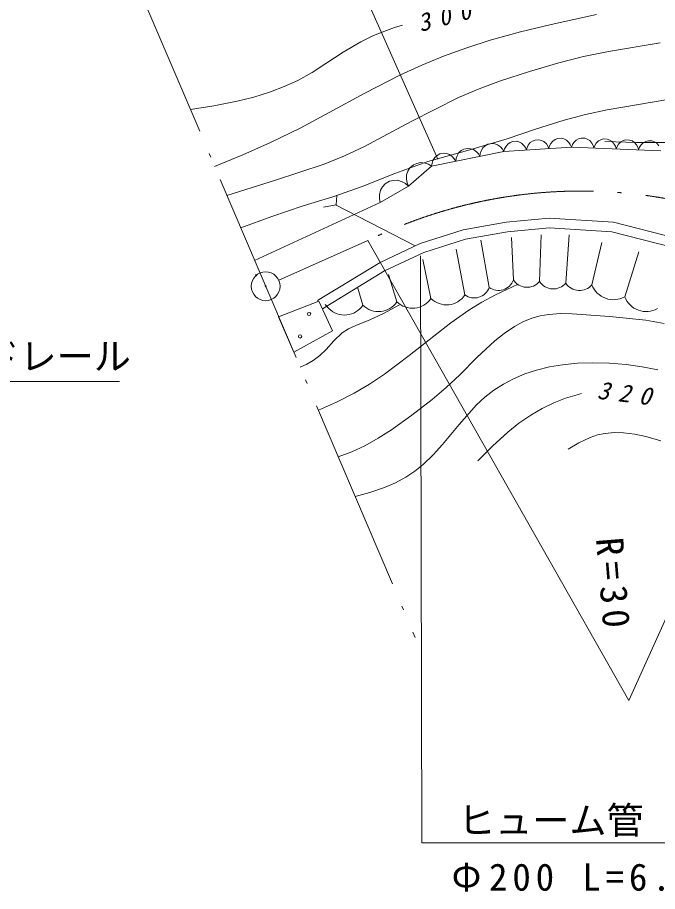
# Model space of a CAD drawing. Units: millimetres, scale not verified. Extents: x -625 to 692600, y -625 to 365855.
# Drawn here: x 366622 to 406301, y 250237 to 304425 of the extents above; entities that cross this region are included whole.
import ezdxf
from ezdxf.enums import TextEntityAlignment as Align

# ---------------------------------------------------------------- set-up
doc = ezdxf.new("R2010")
doc.units = ezdxf.units.MM
doc.header["$LTSCALE"] = 1000
doc.linetypes.add('DASHED', pattern=[7.5, 6, -1.5])
doc.linetypes.add('LONG_DASHED_DOTTED', pattern=[15.25, 12, -1.5, 0.25, -1.5])
doc.layers.add('S-SUV', color=7, linetype='Continuous', lineweight=13)
doc.styles.add('ＭＳ ゴシック', font='')
doc.styles.get('ＭＳ ゴシック').set_extended_font_data('MS Gothic')

msp = doc.modelspace()

# ---------------------------------------------------------------- linework, layer by layer
at = {"layer": 'S-SUV'}
for p, q in [((385078, 312746), (392677, 295648)), ((399712, 303991), (402519, 304619)), ((388686, 303298), (389498, 303624)), ((389498, 303624), (389988, 303795)), ((389988, 303795), (390483, 303954)), ((395933, 303013), (397810, 303530)), ((397810, 303530), (399712, 303991)), ((386812, 302272), (387908, 302922)), ((387908, 302922), (388686, 303298)), ((394475, 302549), (395933, 303013)), ((393036, 302027), (394475, 302549)), ((403255, 302325), (406460, 302853)), ((385743, 301568), (386812, 302272)), ((391684, 301474), (393036, 302027)), ((400181, 301608), (401711, 301996)), ((401711, 301996), (403255, 302325)), ((384882, 301020), (385743, 301568)), ((390368, 300870), (391684, 301474)), ((398365, 301081), (400181, 301608)), ((383993, 300524), (384882, 301020)), ((388148, 299730), (390368, 300870)), ((396574, 300499), (398365, 301081)), ((383159, 300140), (383993, 300524)), ((395250, 300009), (396574, 300499)), ((381275, 299491), (382309, 299815)), ((382309, 299815), (383159, 300140)), ((385954, 298536), (388148, 299730)), ((393960, 299468), (395250, 300009)), ((378792, 298940), (380234, 299227)), ((380234, 299227), (381275, 299491)), ((391030, 297979), (393960, 299468)), ((403179, 298698), (406951, 299343)), ((377345, 298713), (378792, 298940)), ((401834, 298405), (403179, 298698)), ((384144, 297572), (385954, 298536)), ((398740, 297506), (400513, 298055)), ((400513, 298055), (401834, 298405)), ((382318, 296667), (384144, 297572)), ((388126, 296435), (391030, 297979)), ((396985, 296900), (398740, 297506)), ((380594, 295901), (382318, 296667)), ((386887, 295854), (388126, 296435)), ((394527, 296168), (396985, 296900)), ((395625, 296473), (395478, 296350)), ((395789, 296564), (395625, 296473)), ((396020, 296611), (395789, 296564)), ((396207, 296590), (396020, 296611)), ((396390, 296533), (396207, 296590)), ((396568, 296398), (396390, 296533)), ((396894, 296415), (396823, 296274)), ((397019, 296578), (396894, 296415)), ((397167, 296672), (397019, 296578)), ((397327, 296735), (397167, 296672)), ((397543, 296749), (397327, 296735)), ((397711, 296708), (397543, 296749)), ((397869, 296635), (397711, 296708)), ((398016, 296490), (397869, 296635)), ((398108, 296360), (398016, 296490)), ((398287, 296509), (398216, 296367)), ((398413, 296671), (398287, 296509)), ((398561, 296765), (398413, 296671)), ((398721, 296828), (398561, 296765)), ((398937, 296843), (398721, 296828)), ((399104, 296802), (398937, 296843)), ((399263, 296728), (399104, 296802)), ((399409, 296584), (399263, 296728)), ((399502, 296454), (399409, 296584)), ((399565, 296297), (399502, 296454)), ((399610, 296461), (399565, 296297)), ((399681, 296602), (399610, 296461)), ((399807, 296765), (399681, 296602)), ((399954, 296859), (399807, 296765)), ((400115, 296922), (399954, 296859)), ((400331, 296936), (400115, 296922)), ((400498, 296895), (400331, 296936)), ((400657, 296822), (400498, 296895)), ((400803, 296678), (400657, 296822)), ((400896, 296547), (400803, 296678)), ((400959, 296391), (400896, 296547)), ((401021, 296548), (400959, 296391)), ((401106, 296680), (401021, 296548)), ((401248, 296828), (401106, 296680)), ((401404, 296905), (401248, 296828)), ((401569, 296950), (401404, 296905)), ((401785, 296942), (401569, 296950)), ((401946, 296883), (401785, 296942)), ((402095, 296793), (401946, 296883)), ((402224, 296635), (402095, 296793)), ((402302, 296496), (402224, 296635)), ((402348, 296334), (402302, 296496)), ((402410, 296492), (402348, 296334)), ((402495, 296624), (402410, 296492)), ((402637, 296771), (402495, 296624)), ((402793, 296849), (402637, 296771)), ((402958, 296894), (402793, 296849)), ((403174, 296885), (402958, 296894)), ((403034, 296727), (404994, 296674)), ((403335, 296827), (403174, 296885)), ((403484, 296737), (403335, 296827)), ((403613, 296579), (403484, 296737)), ((403691, 296440), (403613, 296579)), ((403737, 296278), (403691, 296440)), ((403799, 296436), (403737, 296278)), ((403884, 296568), (403799, 296436)), ((404026, 296715), (403884, 296568)), ((404182, 296792), (404026, 296715)), ((404347, 296838), (404182, 296792)), ((404563, 296829), (404347, 296838)), ((404724, 296771), (404563, 296829)), ((404873, 296681), (404724, 296771)), ((405003, 296523), (404873, 296681)), ((404994, 296674), (406964, 296680)), ((405080, 296384), (405003, 296523)), ((405273, 296512), (405188, 296380)), ((405415, 296659), (405273, 296512)), ((405571, 296736), (405415, 296659)), ((405736, 296782), (405571, 296736)), ((405952, 296773), (405736, 296782)), ((406113, 296714), (405952, 296773)), ((406262, 296625), (406113, 296714)), ((406392, 296467), (406262, 296625)), ((378846, 295190), (380594, 295901)), ((392052, 295494), (394527, 296168)), ((392296, 295210), (396778, 296110)), ((392637, 295873), (392490, 295750)), ((392801, 295964), (392637, 295873)), ((393032, 296011), (392801, 295964)), ((393219, 295990), (393032, 296011)), ((393402, 295933), (393219, 295990)), ((393580, 295798), (393402, 295933)), ((393984, 296050), (393872, 295857)), ((394131, 296173), (393984, 296050)), ((394295, 296264), (394131, 296173)), ((394526, 296311), (394295, 296264)), ((394713, 296290), (394526, 296311)), ((394896, 296233), (394713, 296290)), ((395074, 296098), (394896, 296233)), ((395193, 295971), (395074, 296098)), ((395284, 295810), (395193, 295971)), ((395309, 295994), (395284, 295810)), ((395366, 296157), (395309, 295994)), ((395478, 296350), (395366, 296157)), ((396687, 296270), (396568, 296398)), ((396778, 296110), (396687, 296270)), ((396778, 296110), (400959, 296391)), ((396823, 296274), (396778, 296110)), ((398171, 296203), (398108, 296360)), ((398216, 296367), (398171, 296203)), ((400959, 296391), (406515, 296166)), ((405126, 296222), (405080, 296384)), ((405188, 296380), (405126, 296222)), ((382627, 294332), (385632, 295332)), ((385632, 295332), (386887, 295854)), ((390011, 294746), (392052, 295494)), ((391382, 295381), (391166, 295289)), ((391614, 295431), (391382, 295381)), ((391891, 295394), (391614, 295431)), ((392099, 295329), (391891, 295394)), ((392296, 295210), (392099, 295329)), ((392321, 295394), (392296, 295210)), ((392378, 295557), (392321, 295394)), ((392490, 295750), (392378, 295557)), ((393699, 295671), (393580, 295798)), ((393790, 295510), (393699, 295671)), ((393815, 295694), (393790, 295510)), ((393872, 295857), (393815, 295694)), ((390821, 294896), (390737, 294673)), ((390943, 295096), (390821, 294896)), ((390858, 293967), (392296, 295210)), ((391166, 295289), (390943, 295096)), ((379611, 293393), (382627, 294332)), ((387988, 293939), (390011, 294746)), ((389690, 294273), (389418, 294115)), ((389934, 294327), (389690, 294273)), ((390188, 294334), (389934, 294327)), ((390471, 294240), (390188, 294334)), ((390737, 294673), (390734, 294394)), ((390734, 294394), (390772, 294182)), ((386175, 293313), (387988, 293939)), ((389119, 293712), (389060, 293420)), ((389106, 292949), (390858, 293967)), ((389251, 293930), (389119, 293712)), ((389418, 294115), (389251, 293930)), ((390675, 294130), (390471, 294240)), ((390858, 293967), (390675, 294130)), ((390772, 294182), (390858, 293967)), ((384341, 292744), (386175, 293313)), ((389060, 293420), (389059, 293191)), ((389059, 293191), (389106, 292949)), ((389106, 292949), (381325, 289368)), ((382388, 292094), (384341, 292744)), ((380464, 291391), (382388, 292094)), ((394260, 291258), (396914, 291741)), ((396914, 291741), (399577, 291983)), ((399577, 291983), (403565, 291741)), ((403565, 291741), (407441, 290742)), ((391596, 290410), (394260, 291258)), ((396995, 291145), (394405, 290674)), ((399586, 291381), (396995, 291145)), ((403471, 291145), (399586, 291381)), ((407278, 290164), (403471, 291145)), ((388338, 290593), (404528, 262070)), ((394405, 290674), (391815, 289850)), ((395861, 287686), (395351, 290609)), ((397365, 288152), (397257, 290778)), ((398989, 288053), (399078, 290948)), ((400612, 287955), (400814, 290948)), ((402236, 287856), (402847, 290482)), ((389097, 289241), (391596, 290410)), ((394358, 287220), (393826, 290058)), ((391815, 289850), (389381, 288712)), ((391603, 289655), (391693, 253251)), ((392251, 287009), (391751, 289423)), ((404269, 287115), (405135, 289889)), ((416827, 289476), (404528, 262070)), ((385222, 286869), (389097, 289241)), ((389381, 288712), (385535, 286357)), ((390144, 286797), (389633, 288491)), ((396957, 287565), (397669, 287884)), ((388037, 286585), (387727, 287644)), ((395409, 286778), (396254, 287231)), ((396254, 287231), (396957, 287565)), ((382814, 285857), (385300, 286843)), ((385300, 286843), (386151, 284992)), ((394594, 286273), (395409, 286778)), ((385930, 286373), (385694, 286628)), ((389313, 286071), (389813, 286340)), ((389813, 286340), (390306, 286618)), ((393491, 285496), (394594, 286273)), ((383746, 283668), (382814, 285857)), ((387590, 285332), (388468, 285676)), ((388468, 285676), (389313, 286071)), ((397961, 285546), (398512, 285777)), ((398512, 285777), (399032, 285928)), ((399032, 285928), (399565, 286020)), ((399565, 286020), (400279, 286069)), ((400279, 286069), (401016, 286057)), ((401016, 286057), (403325, 285884)), ((403325, 285884), (405578, 285656)), ((405578, 285656), (406715, 285457)), ((386749, 284877), (387147, 285127)), ((387147, 285127), (387590, 285332)), ((392425, 284671), (393491, 285496)), ((396797, 284835), (397430, 285258)), ((397430, 285258), (397961, 285546)), ((386151, 284992), (383746, 283668)), ((386236, 284386), (386749, 284877)), ((390914, 283468), (392425, 284671)), ((396207, 284368), (396797, 284835)), ((385755, 283840), (386236, 284386)), ((395097, 283341), (396207, 284368)), ((384962, 283150), (385372, 283467)), ((385372, 283467), (385755, 283840)), ((389374, 282317), (390914, 283468)), ((384142, 282754), (384560, 282922)), ((384560, 282922), (384962, 283150)), ((394037, 282277), (395097, 283341)), ((399598, 282758), (400406, 282894)), ((400406, 282894), (401332, 282986)), ((401332, 282986), (402266, 283018)), ((402266, 283018), (403320, 282994)), ((403320, 282994), (404367, 282909)), ((404367, 282909), (405345, 282774)), ((397371, 282025), (398077, 282323)), ((398077, 282323), (398802, 282563)), ((398802, 282563), (399598, 282758)), ((405345, 282774), (406324, 282578)), ((360023, 281860), (372943, 281860)), ((388444, 281695), (389374, 282317)), ((393203, 281487), (394037, 282277)), ((396747, 281699), (397371, 282025)), ((387492, 281131), (388444, 281695)), ((392329, 280742), (393203, 281487)), ((395598, 280890), (396156, 281324)), ((396156, 281324), (396747, 281699)), ((386402, 280575), (387492, 281131)), ((391080, 279774), (392329, 280742)), ((395079, 280410), (395598, 280890)), ((399877, 280533), (400588, 280815)), ((400588, 280815), (401320, 281040)), ((401320, 281040), (401447, 281072)), ((401447, 281072), (401583, 281105)), ((385284, 280073), (386402, 280575)), ((394003, 279201), (395079, 280410)), ((398441, 279764), (399145, 280175)), ((399145, 280175), (399877, 280533)), ((389801, 278858), (391080, 279774)), ((397711, 279265), (398441, 279764)), ((392968, 277945), (394003, 279201)), ((397026, 278724), (397711, 279265)), ((388993, 278340), (389801, 278858)), ((396074, 277855), (397026, 278724)), ((402117, 278385), (402575, 278540)), ((402575, 278540), (403061, 278640)), ((403061, 278640), (403620, 278688)), ((403620, 278688), (404198, 278676)), ((404198, 278676), (404898, 278593)), ((404898, 278593), (405587, 278452)), ((388159, 277876), (388993, 278340)), ((400764, 277660), (401427, 278050)), ((401427, 278050), (402117, 278385)), ((405587, 278452), (406503, 278187)), ((386512, 277188), (387348, 277505)), ((387348, 277505), (388159, 277876)), ((392386, 277305), (392968, 277945)), ((395165, 276942), (396074, 277855)), ((391767, 276714), (392386, 277305)), ((391250, 276297), (391767, 276714)), ((390048, 275581), (390697, 275930)), ((390697, 275930), (391250, 276297)), ((388467, 274969), (389367, 275284)), ((389367, 275284), (390048, 275581)), ((387565, 274718), (388467, 274969)), ((391693, 253251), (410923, 253251))]:
    msp.add_line(p, q, dxfattribs=at)
at = {"layer": 'S-SUV', "linetype": 'LONG_DASHED_DOTTED'}
for p, q in [((373215, 308411), (391281, 265993)), ((382831, 288129), (388338, 290593))]:
    msp.add_line(p, q, dxfattribs=at)
at = {"layer": 'S-SUV', "linetype": 'DASHED'}
for p, q in [((386381, 292803), (386430, 293386)), ((385604, 292657), (386381, 292803)), ((386333, 292803), (391286, 290278))]:
    msp.add_line(p, q, dxfattribs=at)
at = {"layer": 'S-SUV'}
for centre, radius in [((382009, 287762), 896), ((381417, 288446), 31.2), ((381417, 288446), 25), ((381417, 288446), 18.8), ((381417, 288446), 12.5), ((381417, 288446), 6.2), ((382009, 287762), 27), ((384702, 286043), 99.5), ((384142, 284651), 99.5)]:
    msp.add_circle(centre, radius, dxfattribs=at)
at = {"layer": 'S-SUV', "linetype": 'LONG_DASHED_DOTTED'}
msp.add_arc((401551, 263710), 29954, 59.3378, 116.174, dxfattribs=at)
at = {"layer": 'S-SUV'}
for centre, radius, start, end in [((396439, 288483), 984, 234.086, 340.3462), ((398214, 288712), 1017, 213.3866, 319.6468), ((399837, 288613), 1017, 213.3866, 319.6468), ((401461, 288514), 1017, 213.3866, 319.6468), ((403568, 288350), 1421, 200.3625, 299.5755), ((393217, 287981), 1371, 225.185, 326.2932), ((394935, 288017), 984, 234.086, 340.3462), ((389003, 287558), 1371, 225.185, 326.2932), ((391110, 287770), 1371, 225.185, 326.2932), ((405600, 287609), 1421, 200.3625, 299.5755), ((386896, 287346), 1371, 225.185, 326.2932)]:
    msp.add_arc(centre, radius, start, end, dxfattribs=at)

# ---------------------------------------------------------------- texts
at = {"layer": 'S-SUV', "style": 'ＭＳ ゴシック'}
for s, p in [('ガードレール', (359855, 282073)), ('ヒューム管', (393939, 253304))]:
    msp.add_text(s, height=1686, dxfattribs=at).set_placement(p, align=Align.BOTTOM_LEFT)
at = {"layer": 'S-SUV', "attachment_point": 7, "style": 'ＭＳ ゴシック'}
for s, insert, char_height, rotation in [('\\T1.73;\\Q15;300', (391606, 303503), 1100, 14.9), ('\\T1.73;\\Q15;320', (402519, 280779), 1100, 352.9), ('\\T1.3;R=30', (402455, 272123), 1686, 274.7)]:
    msp.add_mtext(s, dxfattribs=dict(at, insert=insert, char_height=char_height, rotation=rotation))
at = {"layer": 'S-SUV', "insert": (393535, 250237), "char_height": 1686, "attachment_point": 7, "style": 'ＭＳ ゴシック'}
msp.add_mtext('\\T1.26;Φ200\\~L=6.0', dxfattribs=at)

doc.saveas('drawing.dxf')
